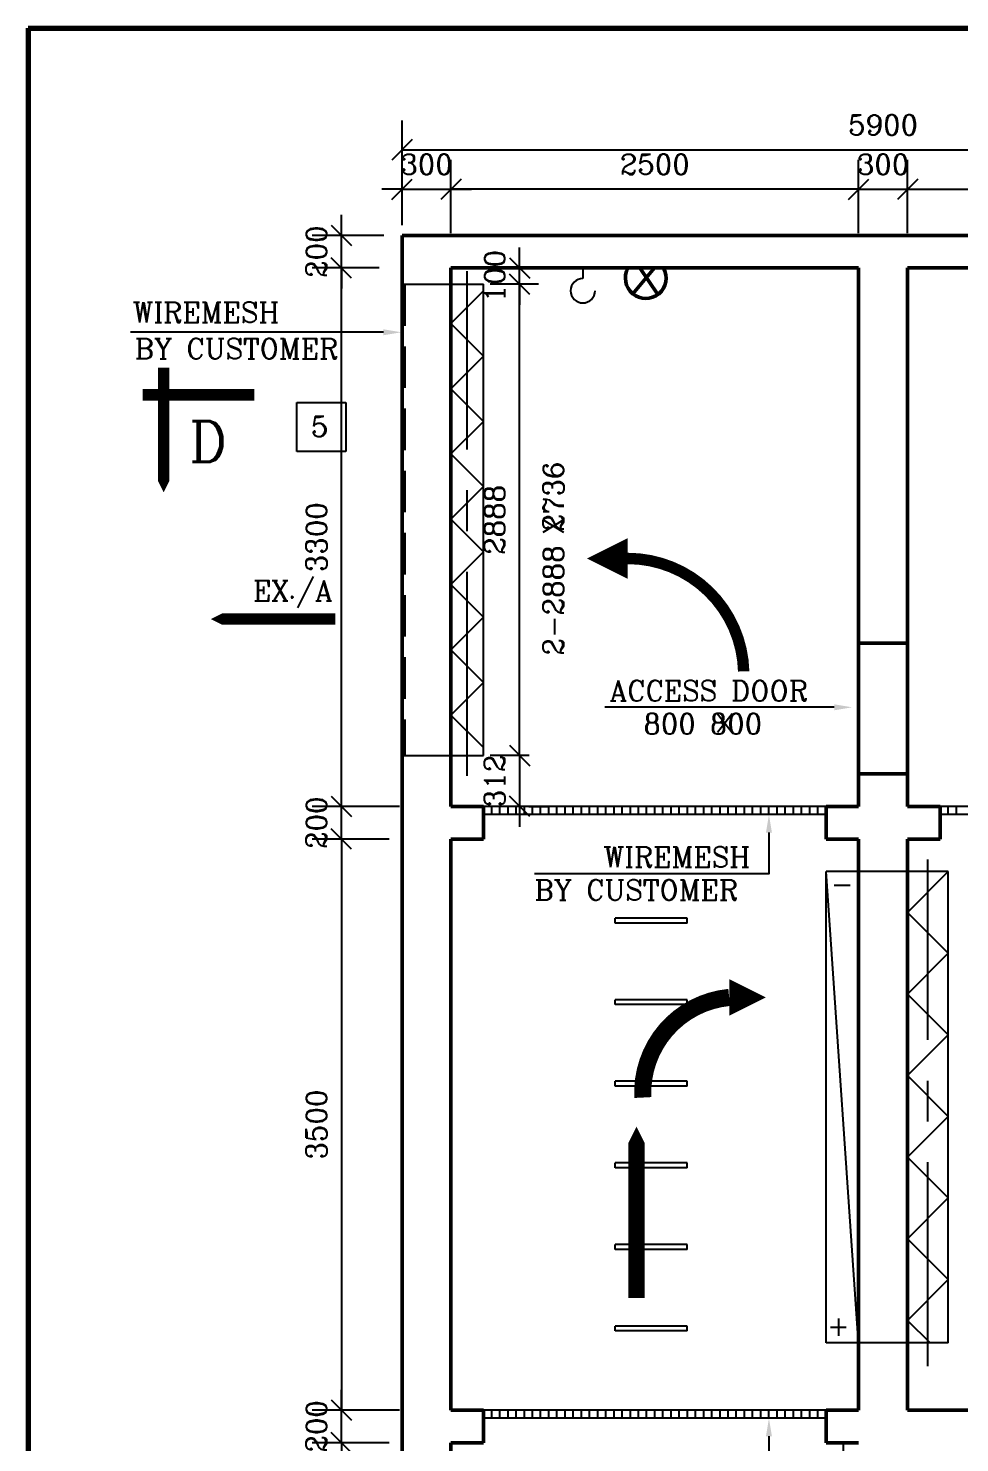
# Model space of a CAD drawing. Header units: inches. Extents: x 14.4 to 65.9, y 4.3 to 68.5.
# Drawn here: x 14.35 to 20.06, y 25.36 to 34.03 of the extents above; entities that cross this region are included whole.
import ezdxf

# ---------------------------------------------------------------- set-up
doc = ezdxf.new("R2010")
doc.units = ezdxf.units.IN
doc.header["$MEASUREMENT"] = 0
doc.linetypes.add('CENTER', pattern=[2, 1.25, -0.25, 0.25, -0.25])
doc.linetypes.add('HIDDEN', pattern=[9.525, 6.35, -3.175])
doc.layers.add('cadr', color=250, linetype='Continuous')
for name, color, linetype, lineweight in [('DIMEN', 5, 'Continuous', 25), ('STRUC', 3, 'Continuous', 50), ('UNITS', 7, 'Continuous', 25)]:
    doc.layers.add(name, color=color, linetype=linetype, lineweight=lineweight)
doc.styles.add('ROMANC', font='romanc')
doc.styles.add('ROMANS', font='romans')
doc.dimstyles.get("Standard").update_dxf_attribs({"dimtxt": 0.125, "dimasz": 0.125, "dimexe": 0.18, "dimexo": 0.0625, "dimgap": 0.09, "dimtad": 1, "dimdec": 4, "dimzin": 0, "dimdsep": 46, "dimtxsty": 'ROMANC', "dimblk": 'OBLIQUE', "dimcen": 0.09, "dimadec": 0, "dimazin": 0, "dimtfac": 1, "dimtdec": 4, "dimtofl": 0, "dimtmove": 0, "dimatfit": 3, "dimfxl": 1, "dimtolj": 1, "dimtzin": 0, "dimarcsym": 1})

# ---------------------------------------------------------------- blocks, each defined once
blk = doc.blocks.new('_Oblique')
at = {"layer": 'STRUC', "color": 0, "lineweight": -2}
blk.add_line((-0.5, -0.5), (0.5, 0.5), dxfattribs=at)
blk = doc.blocks.new('*D187')
at = {"layer": 'DIMEN', "color": 0, "lineweight": -2, "transparency": 16777216}
for p, q in [((16.2713, 32.7626), (16.2713, 32.8876)), ((16.5311, 32.7626), (16.0913, 32.7626)), ((16.2713, 32.5626), (16.2713, 32.7626)), ((16.4686, 32.5626), (16.0913, 32.5626)), ((16.2713, 32.5626), (16.2713, 32.4376))]:
    blk.add_line(p, q, dxfattribs=at)
at = {"layer": 'DIMEN', "color": 0, "lineweight": -2, "transparency": 16777216, "xscale": 0.125, "yscale": 0.125, "zscale": 0.125}
for p, rotation in [((16.2713, 32.7626), 270), ((16.2713, 32.5626), 90)]:
    blk.add_blockref('_Oblique', p, dxfattribs=dict(at, rotation=rotation))
at = {"layer": 'DIMEN', "color": 0, "transparency": 16777216, "insert": (16.1188, 32.6626), "char_height": 0.125, "attachment_point": 5, "rotation": 90, "style": 'ROMANC'}
blk.add_mtext('\\A1;200', dxfattribs=at)
blk = doc.blocks.new('*D189')
at = {"layer": 'DIMEN', "color": 0, "lineweight": -2, "transparency": 16777216}
for p, q in [((19.7436, 32.7763), (19.7436, 33.2252)), ((22.2436, 32.7763), (22.2436, 33.2252)), ((19.7436, 33.0452), (22.2436, 33.0452))]:
    blk.add_line(p, q, dxfattribs=at)
at = {"layer": 'DIMEN', "color": 0, "lineweight": -2, "transparency": 16777216, "xscale": 0.125, "yscale": 0.125, "zscale": 0.125, "rotation": 180}
blk.add_blockref('_Oblique', (19.7436, 33.0452), dxfattribs=at)
at = {"layer": 'DIMEN', "color": 0, "lineweight": -2, "transparency": 16777216, "xscale": 0.125, "yscale": 0.125, "zscale": 0.125}
blk.add_blockref('_Oblique', (22.2436, 33.0452), dxfattribs=at)
at = {"layer": 'DIMEN', "color": 0, "transparency": 16777216, "insert": (20.9936, 33.1977), "char_height": 0.125, "attachment_point": 5, "style": 'ROMANC'}
blk.add_mtext('\\A1;2500', dxfattribs=at)
blk = doc.blocks.new('*D190')
at = {"layer": 'DIMEN', "color": 0, "lineweight": -2, "transparency": 16777216}
for p, q in [((16.9436, 32.7763), (16.9436, 33.2252)), ((19.4436, 32.7763), (19.4436, 33.2252)), ((19.4436, 33.0452), (16.9436, 33.0452))]:
    blk.add_line(p, q, dxfattribs=at)
at = {"layer": 'DIMEN', "color": 0, "lineweight": -2, "transparency": 16777216, "xscale": 0.125, "yscale": 0.125, "zscale": 0.125, "rotation": 180}
blk.add_blockref('_Oblique', (16.9436, 33.0452), dxfattribs=at)
at = {"layer": 'DIMEN', "color": 0, "lineweight": -2, "transparency": 16777216, "xscale": 0.125, "yscale": 0.125, "zscale": 0.125}
blk.add_blockref('_Oblique', (19.4436, 33.0452), dxfattribs=at)
at = {"layer": 'DIMEN', "color": 0, "transparency": 16777216, "insert": (18.1936, 33.1977), "char_height": 0.125, "attachment_point": 5, "style": 'ROMANC'}
blk.add_mtext('\\A1;2500', dxfattribs=at)
blk = doc.blocks.new('*D191')
at = {"layer": 'DIMEN', "color": 0, "lineweight": -2, "transparency": 16777216}
for p, q in [((19.4436, 32.8388), (19.4436, 33.2252)), ((19.7436, 32.8251), (19.7436, 33.2252)), ((19.4436, 33.0452), (19.3186, 33.0452)), ((19.4436, 33.0452), (19.7436, 33.0452)), ((19.7436, 33.0452), (19.8686, 33.0452))]:
    blk.add_line(p, q, dxfattribs=at)
at = {"layer": 'DIMEN', "color": 0, "lineweight": -2, "transparency": 16777216, "xscale": 0.125, "yscale": 0.125, "zscale": 0.125}
blk.add_blockref('_Oblique', (19.4436, 33.0452), dxfattribs=at)
at = {"layer": 'DIMEN', "color": 0, "lineweight": -2, "transparency": 16777216, "xscale": 0.125, "yscale": 0.125, "zscale": 0.125, "rotation": 180}
blk.add_blockref('_Oblique', (19.7436, 33.0452), dxfattribs=at)
at = {"layer": 'DIMEN', "color": 0, "transparency": 16777216, "insert": (19.5936, 33.1977), "char_height": 0.125, "attachment_point": 5, "style": 'ROMANC'}
blk.add_mtext('\\A1;300', dxfattribs=at)
blk = doc.blocks.new('*D192')
at = {"layer": 'DIMEN', "color": 0, "lineweight": -2, "transparency": 16777216}
for p, q in [((16.6436, 32.8388), (16.6436, 33.2252)), ((16.9436, 32.8251), (16.9436, 33.2252)), ((16.6436, 33.0452), (16.5186, 33.0452)), ((16.6436, 33.0452), (16.9436, 33.0452)), ((16.9436, 33.0452), (17.0686, 33.0452))]:
    blk.add_line(p, q, dxfattribs=at)
at = {"layer": 'DIMEN', "color": 0, "lineweight": -2, "transparency": 16777216, "xscale": 0.125, "yscale": 0.125, "zscale": 0.125}
blk.add_blockref('_Oblique', (16.6436, 33.0452), dxfattribs=at)
at = {"layer": 'DIMEN', "color": 0, "lineweight": -2, "transparency": 16777216, "xscale": 0.125, "yscale": 0.125, "zscale": 0.125, "rotation": 180}
blk.add_blockref('_Oblique', (16.9436, 33.0452), dxfattribs=at)
at = {"layer": 'DIMEN', "color": 0, "transparency": 16777216, "insert": (16.7936, 33.1977), "char_height": 0.125, "attachment_point": 5, "style": 'ROMANC'}
blk.add_mtext('\\A1;300', dxfattribs=at)
blk = doc.blocks.new('*D194')
at = {"layer": 'DIMEN', "color": 0, "lineweight": -2, "transparency": 16777216}
for p, q in [((16.6436, 32.8251), (16.6436, 33.4668)), ((22.5436, 32.8251), (22.5436, 33.4668)), ((16.6436, 33.2868), (22.5436, 33.2868))]:
    blk.add_line(p, q, dxfattribs=at)
at = {"layer": 'DIMEN', "color": 0, "lineweight": -2, "transparency": 16777216, "xscale": 0.125, "yscale": 0.125, "zscale": 0.125, "rotation": 180}
blk.add_blockref('_Oblique', (16.6436, 33.2868), dxfattribs=at)
at = {"layer": 'DIMEN', "color": 0, "lineweight": -2, "transparency": 16777216, "xscale": 0.125, "yscale": 0.125, "zscale": 0.125}
blk.add_blockref('_Oblique', (22.5436, 33.2868), dxfattribs=at)
at = {"layer": 'DIMEN', "color": 0, "transparency": 16777216, "insert": (19.5936, 33.4393), "char_height": 0.125, "attachment_point": 5, "style": 'ROMANC'}
blk.add_mtext('\\A1;5900', dxfattribs=at)
blk = doc.blocks.new('*D195')
at = {"layer": 'DIMEN', "color": 0, "lineweight": -2, "transparency": 16777216}
for p, q in [((17.3648, 32.5626), (17.3648, 32.6876)), ((17.4714, 32.5626), (17.1848, 32.5626)), ((17.3648, 32.4626), (17.3648, 32.5626)), ((17.481, 32.4626), (17.1848, 32.4626)), ((17.3648, 32.4626), (17.3648, 32.3376))]:
    blk.add_line(p, q, dxfattribs=at)
at = {"layer": 'DIMEN', "color": 0, "lineweight": -2, "transparency": 16777216, "xscale": 0.125, "yscale": 0.125, "zscale": 0.125}
for p, rotation in [((17.3648, 32.5626), 270), ((17.3648, 32.4626), 90)]:
    blk.add_blockref('_Oblique', p, dxfattribs=dict(at, rotation=rotation))
at = {"layer": 'DIMEN', "color": 0, "transparency": 16777216, "insert": (17.2123, 32.5126), "char_height": 0.125, "attachment_point": 5, "rotation": 90, "style": 'ROMANC'}
blk.add_mtext('\\A1;100', dxfattribs=at)
blk = doc.blocks.new('*D196')
at = {"layer": 'DIMEN', "color": 0, "lineweight": -2, "transparency": 16777216}
for p, q in [((17.4229, 32.4626), (17.1848, 32.4626)), ((17.3648, 29.5746), (17.3648, 32.4626)), ((17.4229, 29.5746), (17.1848, 29.5746))]:
    blk.add_line(p, q, dxfattribs=at)
at = {"layer": 'DIMEN', "color": 0, "lineweight": -2, "transparency": 16777216, "xscale": 0.125, "yscale": 0.125, "zscale": 0.125}
for p, rotation in [((17.3648, 32.4626), 90), ((17.3648, 29.5746), 270)]:
    blk.add_blockref('_Oblique', p, dxfattribs=dict(at, rotation=rotation))
at = {"layer": 'DIMEN', "color": 0, "transparency": 16777216, "insert": (17.2123, 31.0186), "char_height": 0.125, "attachment_point": 5, "rotation": 90, "style": 'ROMANC'}
blk.add_mtext('\\A1;2888', dxfattribs=at)
blk = doc.blocks.new('*D202')
at = {"layer": 'DIMEN', "color": 0, "lineweight": -2, "transparency": 16777216}
for p, q in [((16.2713, 29.2626), (16.2713, 29.3876)), ((16.6276, 29.2626), (16.0913, 29.2626)), ((16.2713, 29.0626), (16.2713, 29.2626)), ((16.5651, 29.0626), (16.0913, 29.0626)), ((16.2713, 29.0626), (16.2713, 28.9376))]:
    blk.add_line(p, q, dxfattribs=at)
at = {"layer": 'DIMEN', "color": 0, "lineweight": -2, "transparency": 16777216, "xscale": 0.125, "yscale": 0.125, "zscale": 0.125}
for p, rotation in [((16.2713, 29.2626), 270), ((16.2713, 29.0626), 90)]:
    blk.add_blockref('_Oblique', p, dxfattribs=dict(at, rotation=rotation))
at = {"layer": 'DIMEN', "color": 0, "transparency": 16777216, "insert": (16.1188, 29.1626), "char_height": 0.125, "attachment_point": 5, "rotation": 90, "style": 'ROMANC'}
blk.add_mtext('\\A1;200', dxfattribs=at)
blk = doc.blocks.new('*D203')
at = {"layer": 'DIMEN', "color": 0, "lineweight": -2, "transparency": 16777216}
for p, q in [((16.5026, 32.5626), (16.0913, 32.5626)), ((16.2713, 29.2626), (16.2713, 32.5626)), ((16.5811, 29.2626), (16.0913, 29.2626))]:
    blk.add_line(p, q, dxfattribs=at)
at = {"layer": 'DIMEN', "color": 0, "lineweight": -2, "transparency": 16777216, "xscale": 0.125, "yscale": 0.125, "zscale": 0.125}
for p, rotation in [((16.2713, 32.5626), 90), ((16.2713, 29.2626), 270)]:
    blk.add_blockref('_Oblique', p, dxfattribs=dict(at, rotation=rotation))
at = {"layer": 'DIMEN', "color": 0, "transparency": 16777216, "insert": (16.1188, 30.9126), "char_height": 0.125, "attachment_point": 5, "rotation": 90, "style": 'ROMANC'}
blk.add_mtext('\\A1;3300', dxfattribs=at)
blk = doc.blocks.new('*D208')
at = {"layer": 'DIMEN', "color": 0, "lineweight": -2, "transparency": 16777216}
for p, q in [((16.2713, 25.5626), (16.2713, 25.6876)), ((16.6276, 25.5626), (16.0913, 25.5626)), ((16.2713, 25.3626), (16.2713, 25.5626)), ((16.5651, 25.3626), (16.0913, 25.3626)), ((16.2713, 25.3626), (16.2713, 25.2376))]:
    blk.add_line(p, q, dxfattribs=at)
at = {"layer": 'DIMEN', "color": 0, "lineweight": -2, "transparency": 16777216, "xscale": 0.125, "yscale": 0.125, "zscale": 0.125}
for p, rotation in [((16.2713, 25.5626), 270), ((16.2713, 25.3626), 90)]:
    blk.add_blockref('_Oblique', p, dxfattribs=dict(at, rotation=rotation))
at = {"layer": 'DIMEN', "color": 0, "transparency": 16777216, "insert": (16.1188, 25.4626), "char_height": 0.125, "attachment_point": 5, "rotation": 90, "style": 'ROMANC'}
blk.add_mtext('\\A1;200', dxfattribs=at)
blk = doc.blocks.new('*D209')
at = {"layer": 'DIMEN', "color": 0, "lineweight": -2, "transparency": 16777216}
for p, q in [((16.5026, 29.0626), (16.0913, 29.0626)), ((16.2713, 29.0626), (16.2713, 25.5626)), ((16.5651, 25.5626), (16.0913, 25.5626))]:
    blk.add_line(p, q, dxfattribs=at)
at = {"layer": 'DIMEN', "color": 0, "lineweight": -2, "transparency": 16777216, "xscale": 0.125, "yscale": 0.125, "zscale": 0.125}
for p, rotation in [((16.2713, 29.0626), 90), ((16.2713, 25.5626), 270)]:
    blk.add_blockref('_Oblique', p, dxfattribs=dict(at, rotation=rotation))
at = {"layer": 'DIMEN', "color": 0, "transparency": 16777216, "insert": (16.1188, 27.3126), "char_height": 0.125, "attachment_point": 5, "rotation": 90, "style": 'ROMANC'}
blk.add_mtext('\\A1;3500', dxfattribs=at)
blk = doc.blocks.new('*D210')
at = {"layer": 'DIMEN', "color": 0, "lineweight": -2, "transparency": 16777216}
for p, q in [((16.5026, 25.3626), (16.0913, 25.3626)), ((16.2713, 25.3626), (16.2713, 22.5626)), ((16.5811, 22.5626), (16.0913, 22.5626))]:
    blk.add_line(p, q, dxfattribs=at)
at = {"layer": 'DIMEN', "color": 0, "lineweight": -2, "transparency": 16777216, "xscale": 0.125, "yscale": 0.125, "zscale": 0.125}
for p, rotation in [((16.2713, 25.3626), 90), ((16.2713, 22.5626), 270)]:
    blk.add_blockref('_Oblique', p, dxfattribs=dict(at, rotation=rotation))
at = {"layer": 'DIMEN', "color": 0, "transparency": 16777216, "insert": (16.1188, 23.9626), "char_height": 0.125, "attachment_point": 5, "rotation": 90, "style": 'ROMANC'}
blk.add_mtext('\\A1;2800', dxfattribs=at)
blk = doc.blocks.new('*D212')
at = {"layer": 'DIMEN', "color": 0, "lineweight": -2, "transparency": 16777216}
for p, q in [((17.3648, 29.5746), (17.3648, 29.6996)), ((17.3023, 29.5746), (17.1848, 29.5746)), ((17.3648, 29.5746), (17.3648, 29.2626)), ((17.3648, 29.2626), (17.3648, 29.1376)), ((17.4204, 29.2626), (17.5448, 29.2626))]:
    blk.add_line(p, q, dxfattribs=at)
at = {"layer": 'DIMEN', "color": 0, "lineweight": -2, "transparency": 16777216, "xscale": 0.125, "yscale": 0.125, "zscale": 0.125}
for p, rotation in [((17.3648, 29.5746), 270), ((17.3648, 29.2626), 90)]:
    blk.add_blockref('_Oblique', p, dxfattribs=dict(at, rotation=rotation))
at = {"layer": 'DIMEN', "color": 0, "transparency": 16777216, "insert": (17.2123, 29.4186), "char_height": 0.125, "attachment_point": 5, "rotation": 90, "style": 'ROMANC'}
blk.add_mtext('\\A1;312', dxfattribs=at)

msp = doc.modelspace()

# ---------------------------------------------------------------- linework, layer by layer
for p, q in [((15.99911, 31.73855), (16.29911, 31.73855)), ((15.99911, 31.43855), (15.99911, 31.73855)), ((16.29911, 31.73855), (16.29911, 31.43855)), ((16.29911, 31.43855), (15.99911, 31.43855))]:
    msp.add_line(p, q)
at = {"layer": 'cadr', "color": 250, "linetype": 'Continuous', "lineweight": 70}
for q in [(65.85116, 34.03167), (14.35116, 4.33167)]:
    msp.add_line((14.35116, 34.03167), q, dxfattribs=at)
at = {"layer": 'DIMEN'}
for p, q in [((18.57852, 29.83082), (18.66834, 29.71468)), ((18.66834, 29.83082), (18.57852, 29.71468))]:
    msp.add_line(p, q, dxfattribs=at)
for points in [[(16.52943, 32.16844), (14.97792, 32.16844)], [(19.29379, 29.86998), (17.88705, 29.86998)], [(18.8936, 29.10261), (18.8936, 28.84839), (17.45541, 28.84839)], [(18.8936, 25.40261), (18.8936, 25.14839), (17.45541, 25.14839)]]:
    msp.add_lwpolyline(points, dxfattribs=at)
at = {"layer": 'DIMEN', "color": 3}
for points in [[(15.18157, 31.95195, 0.07, 0.07, 0), (15.18157, 31.43806, 0.25, 0, 0), (15.18157, 31.18806, 0, 0, 0)], [(16.23467, 30.41051, 0.07, 0.07, 0), (15.72079, 30.41051, 0.25, 0, 0), (15.47079, 30.41051, 0, 0, 0)]]:
    msp.add_lwpolyline(points, format="xyseb", dxfattribs=at)
at = {"layer": 'DIMEN', "color": 3, "const_width": 0.07}
msp.add_lwpolyline([(15.73724, 31.78485), (15.05203, 31.78485)], dxfattribs=at)
at = {"layer": 'DIMEN'}
for points in [[(16.52943, 32.15011), (16.63943, 32.16844), (16.52943, 32.18678)], [(19.29379, 29.85164), (19.40379, 29.86998), (19.29379, 29.88831)], [(18.91194, 29.10261), (18.8936, 29.21261), (18.87527, 29.10261)], [(18.91194, 25.40261), (18.8936, 25.51261), (18.87527, 25.40261)]]:
    msp.add_solid(points, dxfattribs=at)
at = {"layer": 'STRUC'}
for p, q in [((16.6436, 22.26261), (16.6436, 32.76261)), ((16.6436, 32.76261), (22.5436, 32.76261)), ((16.9436, 29.26261), (16.9436, 32.56261)), ((16.9436, 32.56261), (19.4436, 32.56261)), ((19.4436, 29.26261), (19.4436, 32.56261)), ((19.7436, 29.26261), (19.7436, 32.56261)), ((19.7436, 32.56261), (22.2436, 32.56261)), ((19.7436, 30.26261), (19.4436, 30.26261)), ((19.7436, 29.46261), (19.4436, 29.46261)), ((17.1436, 29.26261), (16.9436, 29.26261)), ((17.1436, 29.06261), (17.1436, 29.26261)), ((19.2436, 29.06261), (19.2436, 29.26261)), ((19.4436, 29.26261), (19.2436, 29.26261)), ((19.9436, 29.26261), (19.7436, 29.26261)), ((19.9436, 29.06261), (19.9436, 29.26261)), ((16.9436, 25.56261), (16.9436, 29.06261)), ((17.1436, 29.06261), (16.9436, 29.06261)), ((19.4436, 29.06261), (19.2436, 29.06261)), ((19.4436, 25.56261), (19.4436, 29.06261)), ((19.7436, 25.56261), (19.7436, 29.06261)), ((19.9436, 29.06261), (19.7436, 29.06261)), ((17.1436, 25.56261), (16.9436, 25.56261)), ((17.1436, 25.36261), (17.1436, 25.56261)), ((19.2436, 25.36261), (19.2436, 25.56261)), ((19.4436, 25.56261), (19.2436, 25.56261)), ((19.7436, 25.56261), (21.0436, 25.56261)), ((16.9436, 22.56261), (16.9436, 25.36261)), ((17.1436, 25.36261), (16.9436, 25.36261)), ((19.4436, 25.36261), (19.2436, 25.36261))]:
    msp.add_line(p, q, dxfattribs=at)
msp.add_lwpolyline([(17.77814, 30.78214, 0, 0.25, 0), (18.0275, 30.78214, 0.07, 0.07, -0.4062037), (18.73875, 30.09014, 0.07, 0.07, -1.0278077)], format="xyseb", dxfattribs=at)
at = {"layer": 'UNITS', "color": 6, "linetype": 'CENTER'}
for p, q in [((17.0436, 29.45034), (17.0436, 32.5437)), ((19.8686, 25.83109), (19.8686, 28.93761))]:
    msp.add_line(p, q, dxfattribs=at)
at = {"layer": 'UNITS'}
for p, q in [((17.75233, 32.56261), (17.75233, 32.49835)), ((16.6436, 32.46261), (17.1436, 32.46261)), ((16.9436, 32.22261), (17.1436, 32.42261)), ((16.9436, 32.22261), (17.1436, 32.42261)), ((17.1436, 29.57461), (17.1436, 32.46261)), ((16.9436, 32.22261), (17.1436, 32.02261)), ((16.9436, 32.22261), (17.1436, 32.02261)), ((16.9436, 31.82261), (17.1436, 32.02261)), ((16.9436, 31.82261), (17.1436, 32.02261)), ((16.9436, 31.82261), (17.1436, 31.62261)), ((16.9436, 31.82261), (17.1436, 31.62261)), ((16.9436, 31.42261), (17.1436, 31.62261)), ((16.9436, 31.42261), (17.1436, 31.62261)), ((16.9436, 31.42261), (17.1436, 31.22261)), ((16.9436, 31.42261), (17.1436, 31.22261)), ((16.9436, 31.02261), (17.1436, 31.22261)), ((16.9436, 31.02261), (17.1436, 31.22261)), ((16.9436, 31.02261), (17.1436, 30.82261)), ((16.9436, 31.02261), (17.1436, 30.82261)), ((16.9436, 30.62261), (17.1436, 30.82261)), ((16.9436, 30.62261), (17.1436, 30.82261)), ((16.9436, 30.62261), (17.1436, 30.42261)), ((16.9436, 30.62261), (17.1436, 30.42261)), ((16.9436, 30.22261), (17.1436, 30.42261)), ((16.9436, 30.22261), (17.1436, 30.42261)), ((16.9436, 30.22261), (17.1436, 30.02261)), ((16.9436, 30.22261), (17.1436, 30.02261)), ((16.9436, 29.82261), (17.1436, 30.02261)), ((16.9436, 29.82261), (17.1436, 30.02261)), ((16.9436, 29.82261), (17.1436, 29.62261)), ((16.6436, 29.57461), (17.1436, 29.57461)), ((19.2436, 29.26261), (17.1436, 29.26261)), ((17.1936, 29.21261), (17.1936, 29.26261)), ((17.2436, 29.21261), (17.2436, 29.26261)), ((17.2936, 29.21261), (17.2936, 29.26261)), ((17.3436, 29.21261), (17.3436, 29.26261)), ((17.3936, 29.21261), (17.3936, 29.26261)), ((17.4436, 29.21261), (17.4436, 29.26261)), ((17.4936, 29.21261), (17.4936, 29.26261)), ((17.5436, 29.21261), (17.5436, 29.26261)), ((17.5936, 29.21261), (17.5936, 29.26261)), ((17.6436, 29.21261), (17.6436, 29.26261)), ((17.6936, 29.21261), (17.6936, 29.26261)), ((17.7436, 29.21261), (17.7436, 29.26261)), ((17.7936, 29.21261), (17.7936, 29.26261)), ((17.8436, 29.21261), (17.8436, 29.26261)), ((17.8936, 29.21261), (17.8936, 29.26261)), ((17.9436, 29.21261), (17.9436, 29.26261)), ((17.9936, 29.21261), (17.9936, 29.26261)), ((18.0436, 29.21261), (18.0436, 29.26261)), ((18.0936, 29.21261), (18.0936, 29.26261)), ((18.1436, 29.21261), (18.1436, 29.26261)), ((18.1936, 29.21261), (18.1936, 29.26261)), ((18.2436, 29.21261), (18.2436, 29.26261)), ((18.2936, 29.21261), (18.2936, 29.26261)), ((18.3436, 29.21261), (18.3436, 29.26261)), ((18.3936, 29.21261), (18.3936, 29.26261)), ((18.4436, 29.21261), (18.4436, 29.26261)), ((18.4936, 29.21261), (18.4936, 29.26261)), ((18.5436, 29.21261), (18.5436, 29.26261)), ((18.5936, 29.21261), (18.5936, 29.26261)), ((18.6436, 29.21261), (18.6436, 29.26261)), ((18.6936, 29.21261), (18.6936, 29.26261)), ((18.7436, 29.21261), (18.7436, 29.26261)), ((18.7936, 29.21261), (18.7936, 29.26261)), ((18.8436, 29.21261), (18.8436, 29.26261)), ((18.8936, 29.21261), (18.8936, 29.26261)), ((18.9436, 29.21261), (18.9436, 29.26261)), ((18.9936, 29.21261), (18.9936, 29.26261)), ((19.0436, 29.21261), (19.0436, 29.26261)), ((19.0936, 29.21261), (19.0936, 29.26261)), ((19.1436, 29.21261), (19.1436, 29.26261)), ((19.1936, 29.21261), (19.1936, 29.26261)), ((22.0436, 29.26261), (19.9436, 29.26261)), ((19.9936, 29.21261), (19.9936, 29.26261)), ((20.0436, 29.21261), (20.0436, 29.26261)), ((19.2436, 29.21261), (17.1436, 29.21261)), ((22.0436, 29.21261), (19.9436, 29.21261)), ((19.2436, 25.97461), (19.2436, 28.86261)), ((19.9936, 28.86261), (19.2436, 28.86261)), ((19.4436, 25.97461), (19.2436, 28.86261)), ((19.7436, 28.61261), (19.9936, 28.86261)), ((19.9936, 25.97461), (19.9936, 28.86261)), ((19.7436, 28.61261), (19.9936, 28.36261)), ((18.39148, 28.57761), (17.95148, 28.57761)), ((17.95148, 28.54761), (17.95148, 28.57761)), ((18.39148, 28.54761), (17.95148, 28.54761)), ((18.39148, 28.54761), (18.39148, 28.57761)), ((19.7436, 28.11261), (19.9936, 28.36261)), ((19.7436, 28.11261), (19.9936, 27.86261)), ((18.39148, 28.07761), (17.95148, 28.07761)), ((17.95148, 28.04761), (17.95148, 28.07761)), ((18.39148, 28.04761), (17.95148, 28.04761)), ((18.39148, 28.04761), (18.39148, 28.07761)), ((19.7436, 27.61261), (19.9936, 27.86261)), ((18.39148, 27.57761), (17.95148, 27.57761)), ((17.95148, 27.54761), (17.95148, 27.57761)), ((18.39148, 27.54761), (18.39148, 27.57761)), ((19.7436, 27.61261), (19.9936, 27.36261)), ((18.39148, 27.54761), (17.95148, 27.54761)), ((19.7436, 27.11261), (19.9936, 27.36261)), ((18.39148, 27.07761), (17.95148, 27.07761)), ((17.95148, 27.04761), (17.95148, 27.07761)), ((18.39148, 27.04761), (17.95148, 27.04761)), ((18.39148, 27.04761), (18.39148, 27.07761)), ((19.7436, 27.11261), (19.9936, 26.86261)), ((19.7436, 26.61261), (19.9936, 26.86261)), ((18.39148, 26.57761), (17.95148, 26.57761)), ((17.95148, 26.54761), (17.95148, 26.57761)), ((18.39148, 26.54761), (17.95148, 26.54761)), ((18.39148, 26.54761), (18.39148, 26.57761)), ((19.7436, 26.61261), (19.9936, 26.36261)), ((19.7436, 26.11261), (19.9936, 26.36261)), ((19.7436, 26.11261), (19.8816, 25.97461)), ((18.39148, 26.07761), (17.95148, 26.07761)), ((17.95148, 26.04761), (17.95148, 26.07761)), ((18.39148, 26.04761), (17.95148, 26.04761)), ((18.39148, 26.04761), (18.39148, 26.07761)), ((19.9936, 25.97461), (19.2436, 25.97461)), ((19.2436, 25.56261), (17.1436, 25.56261)), ((19.2436, 25.51261), (17.1436, 25.51261)), ((17.1936, 25.51261), (17.1936, 25.56261)), ((17.2436, 25.51261), (17.2436, 25.56261)), ((17.2936, 25.51261), (17.2936, 25.56261)), ((17.3436, 25.51261), (17.3436, 25.56261)), ((17.3936, 25.51261), (17.3936, 25.56261)), ((17.4436, 25.51261), (17.4436, 25.56261)), ((17.4936, 25.51261), (17.4936, 25.56261)), ((17.5436, 25.51261), (17.5436, 25.56261)), ((17.5936, 25.51261), (17.5936, 25.56261)), ((17.6436, 25.51261), (17.6436, 25.56261)), ((17.6936, 25.51261), (17.6936, 25.56261)), ((17.7436, 25.51261), (17.7436, 25.56261)), ((17.7936, 25.51261), (17.7936, 25.56261)), ((17.8436, 25.51261), (17.8436, 25.56261)), ((17.8936, 25.51261), (17.8936, 25.56261)), ((17.9436, 25.51261), (17.9436, 25.56261)), ((17.9936, 25.51261), (17.9936, 25.56261)), ((18.0436, 25.51261), (18.0436, 25.56261)), ((18.0936, 25.51261), (18.0936, 25.56261)), ((18.1436, 25.51261), (18.1436, 25.56261)), ((18.1936, 25.51261), (18.1936, 25.56261)), ((18.2436, 25.51261), (18.2436, 25.56261)), ((18.2936, 25.51261), (18.2936, 25.56261)), ((18.3436, 25.51261), (18.3436, 25.56261)), ((18.3936, 25.51261), (18.3936, 25.56261)), ((18.4436, 25.51261), (18.4436, 25.56261)), ((18.4936, 25.51261), (18.4936, 25.56261)), ((18.5436, 25.51261), (18.5436, 25.56261)), ((18.5936, 25.51261), (18.5936, 25.56261)), ((18.6436, 25.51261), (18.6436, 25.56261)), ((18.6936, 25.51261), (18.6936, 25.56261)), ((18.7436, 25.51261), (18.7436, 25.56261)), ((18.7936, 25.51261), (18.7936, 25.56261)), ((18.8436, 25.51261), (18.8436, 25.56261)), ((18.8936, 25.51261), (18.8936, 25.56261)), ((18.9436, 25.51261), (18.9436, 25.56261)), ((18.9936, 25.51261), (18.9936, 25.56261)), ((19.0436, 25.51261), (19.0436, 25.56261)), ((19.0936, 25.51261), (19.0936, 25.56261)), ((19.1436, 25.51261), (19.1436, 25.56261)), ((19.1936, 25.51261), (19.1936, 25.56261)), ((19.34792, 25.36261), (19.34792, 25.29835))]:
    msp.add_line(p, q, dxfattribs=at)
at = {"layer": 'UNITS', "color": 3, "lineweight": 50}
for p, q in [((18.19232, 32.56261), (18.05988, 32.40344)), ((18.10161, 32.56261), (18.21167, 32.39974))]:
    msp.add_line(p, q, dxfattribs=at)
at = {"layer": 'UNITS', "color": 6, "linetype": 'HIDDEN', "ltscale": 0.04}
msp.add_line((16.66129, 32.46261), (16.66129, 29.57461), dxfattribs=at)
at = {"layer": 'UNITS', "color": 3, "lineweight": 50}
for points in [[(18.64972, 28.09181, 0.225, 0, 0), (18.87472, 28.09181, 0, 0, 0)], [(18.08121, 26.24997, 0.1, 0.1, 0), (18.08121, 27.04997, 0.25, 0, 0), (18.08121, 27.29997, 0, 0, 0)]]:
    msp.add_lwpolyline(points, format="xyseb", dxfattribs=at)
at = {"layer": 'UNITS', "color": 3, "lineweight": 50, "const_width": 0.105}
msp.add_lwpolyline([(18.64972, 28.09181, 0.4010697), (18.12013, 27.4782)], format="xyb", dxfattribs=at)
at = {"layer": 'UNITS', "color": 3, "lineweight": 50}
msp.add_arc((18.13819, 32.50087), 0.125, 150.399096, 29.600904, dxfattribs=at)
at = {"layer": 'UNITS'}
msp.add_arc((17.75233, 32.42335), 0.075, 90, 0, dxfattribs=at)

# ---------------------------------------------------------------- texts
at = {"layer": 'DIMEN', "style": 'ROMANC'}
for s, p in [('WIREMESH', (14.99048, 32.22795)), ('BY CUSTOMER', (15.00422, 32.00501)), ('EX./A', (15.72924, 30.52183)), ('ACCESS DOOR', (17.91633, 29.90874)), ('  800 800', (17.95204, 29.70636)), ('WIREMESH', (17.87857, 28.88964)), ('BY CUSTOMER', (17.45595, 28.68726))]:
    msp.add_text(s, height=0.125, dxfattribs=at).set_placement(p)
msp.add_text('2-2888 2736', height=0.125, rotation=90, dxfattribs=at).set_placement((17.63472, 30.18713))
at = {"layer": 'DIMEN', "color": 5, "style": 'ROMANS'}
msp.add_text('X', height=0.125, rotation=90, dxfattribs=at).set_placement((17.63452, 30.928))
at = {"layer": 'UNITS', "style": 'ROMANC'}
for s, p in [('5', (16.08427, 31.52853)), ('-', (19.273, 28.72672)), ('+', (19.25035, 26.01666))]:
    msp.add_text(s, height=0.125, dxfattribs=at).set_placement(p)
at = {"layer": 'UNITS', "color": 3, "lineweight": 50, "style": 'ROMANC'}
msp.add_text('D', height=0.25, dxfattribs=at).set_placement((15.33668, 31.37398))

# ---------------------------------------------------------------- dimensions: what is measured, and where the dimension line sits
at = {"layer": 'DIMEN'}
for base, p1, p2, angle, text, picture, middle in [((22.5436, 33.28681), (16.6436, 32.76261), (22.5436, 32.76261), 180, '5900', '*D194', (19.5936, 33.43931)), ((16.9436, 33.04518), (16.6436, 32.77625), (16.9436, 32.76261), 180, '300', '*D192', (16.7936, 33.19768)), ((19.7436, 33.04518), (19.4436, 32.77625), (19.7436, 32.76261), 180, '300', '*D191', (19.5936, 33.19768)), ((22.2436, 33.04518), (19.7436, 32.71375), (22.2436, 32.71375), 180, '2500', '*D189', (20.9936, 33.19768)), ((17.36479, 32.56261), (17.54349, 32.46261), (17.53386, 32.56261), 90, '100', '*D195', (17.21229, 32.51261)), ((16.27131, 32.56261), (16.6436, 29.26261), (16.56512, 32.56261), 90, '3300', '*D203', (16.11881, 30.91261)), ((17.36479, 32.46261), (17.48537, 29.57461), (17.48537, 32.46261), 90, '2888', '*D196', (17.21229, 31.01861)), ((17.36479, 29.26261), (17.36479, 29.57461), (17.35788, 29.26261), 90, '312', '*D212', (17.21229, 29.41861)), ((16.27131, 25.56261), (16.56512, 29.06261), (16.62762, 25.56261), 90, '3500', '*D209', (16.11881, 27.31261)), ((16.27131, 22.56261), (16.56512, 25.36261), (16.6436, 22.56261), 90, '2800', '*D210', (16.11881, 23.96261))]:
    dim = msp.add_linear_dim(base=base, p1=p1, p2=p2, angle=angle, text=text, dimstyle='Standard', override={"dimtix": 1, "dimtofl": 1}, dxfattribs=at)
    dim.commit()
    dim.dimension.update_dxf_attribs({"geometry": picture, "text_midpoint": middle})
dim = msp.add_linear_dim(base=(16.9436, 33.04518), p1=(19.4436, 32.71375), p2=(16.9436, 32.71375), text='2500', dimstyle='Standard', override={"dimtix": 1, "dimtofl": 1}, dxfattribs=at)
dim.commit()
dim.dimension.update_dxf_attribs({"geometry": '*D190', "text_midpoint": (18.1936, 33.19768)})
at = {"layer": 'DIMEN', "color": 5}
for base, p1, p2, picture, middle in [((16.27131, 32.76261), (16.5311, 32.56261), (16.5936, 32.76261), '*D187', (16.11881, 32.66261)), ((16.27131, 29.26261), (16.62762, 29.06261), (16.69012, 29.26261), '*D202', (16.11881, 29.16261)), ((16.27131, 25.56261), (16.62762, 25.36261), (16.69012, 25.56261), '*D208', (16.11881, 25.46261))]:
    dim = msp.add_linear_dim(base=base, p1=p1, p2=p2, angle=90, text='200', dimstyle='Standard', override={"dimtix": 1, "dimtofl": 1}, dxfattribs=at)
    dim.commit()
    dim.dimension.update_dxf_attribs({"geometry": picture, "text_midpoint": middle})

doc.saveas('drawing.dxf')
